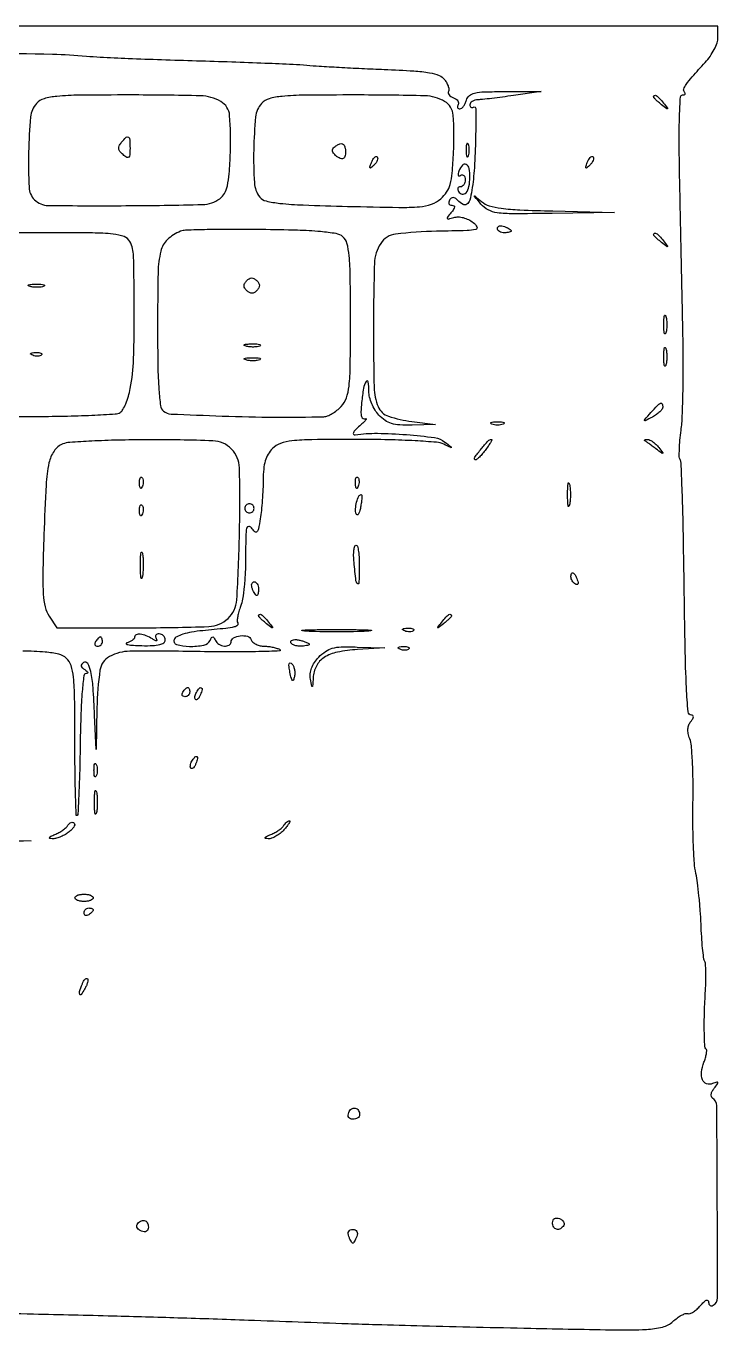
# Model space of a CAD drawing. Extents: x 7 to 700, y 0 to 284.
# Drawn here: x 549.4 to 700, y 0.1 to 284 of the extents above; entities that cross this region are included whole.
import ezdxf

# ---------------------------------------------------------------- set-up
doc = ezdxf.new("R2010")
doc.units = 0
doc.header["$MEASUREMENT"] = 0

msp = doc.modelspace()

# ---------------------------------------------------------------- linework, layer by layer
for points in [[(384.181771, 283.882304, 0.000007), (330.149611, 283.764399, 0.674481)], [(539.957875, 3.88863, 0.0004), (551, 3.624992, -0.000689), (568.317073, 3.201509, -0.001259), (582.442279, 2.800998, -0.001099), (597.780486, 2.293671, -0.000401), (619.5, 1.510036, 0.002323), (625.536855, 1.315459, 0.000536), (635.709685, 1.045786, 0.000554), (647.427129, 0.760723, 0.000541), (659.235098, 0.499326, 0.001114), (677.817657, 0.149492, 0.015957), (684.433738, 0.250821, 0.048214), (687.965177, 0.76137, 0.128219), (690.189849, 1.962245, -0.029034), (691.114857, 2.72876, -0.036276), (692.058661, 3.32232, -0.039351), (692.894339, 3.685749, -0.164795), (693.434802, 3.688399, 0.172548), (693.94802, 3.698656, 0.049827), (694.669069, 4.057053, 0.043725), (695.456623, 4.653582, 0.034684), (696.196781, 5.423316, -0.023882), (696.923566, 6.212551, -0.092658), (697.472125, 6.583047, -0.286439), (697.803523, 6.5334, -0.212814), (697.966731, 6.190983, 0.082487), (698.054056, 5.736947, 0.156116), (698.281498, 5.446505, 0.17802), (698.611406, 5.364241, 0.111862), (698.99156, 5.494784, 0.259731), (699.89694, 7.117234, 0.001104), (699.866541, 28.049696, 0.001109), (699.743497, 48.977936, 0.257773), (698.826408, 50.607286, -0.188152), (698.566905, 50.95202, -0.111592), (698.540298, 51.472779, -0.079847), (698.758855, 52.10967, -0.048136), (699.201442, 52.776258, 0.008325), (699.922992, 53.695153, 0.258232), (699.96304, 53.972114, 0.397919), (699.760615, 54.070286, 0.013078), (698.832759, 53.750373, -0.179705), (697.528317, 53.747029, -0.212114), (696.650125, 54.60043, -0.127214), (696.433696, 56.273935, -0.059787), (696.964208, 58.405861, 0.018419), (697.283646, 59.349253, 0.026387), (697.490837, 60.207454, 0.024801), (697.584921, 60.902524, 0.221087), (697.481778, 61.184888, -0.187493), (697.133896, 61.975081, -0.00717), (697.036877, 65.241222, -0.01167), (697.068941, 69.257703, -0.007101), (697.284976, 74, 0.009518), (697.373654, 76.178185, 0.012407), (697.367352, 78.173291, 0.010069), (697.28774, 79.826842, 0.102947), (697.103573, 80.483543, -0.089541), (696.890257, 81.173173, -0.005972), (696.663247, 83.239255, -0.008459), (696.462584, 85.724292, -0.006223), (696.321158, 88.483543, 0.008505), (696.154671, 91.465378, 0.007115), (695.879197, 94.623149, 0.007192), (695.544641, 97.503549, 0.019465), (695.198754, 99.531433, -0.034405), (694.882479, 101.790797, -0.007423), (694.663553, 105.734894, -0.007714), (694.548127, 110.318527, -0.007301), (694.570787, 114.988439, 0.007755), (694.588745, 119.54022, 0.009666), (694.458115, 123.767049, 0.008146), (694.223157, 127.294053, 0.070243), (693.87505, 128.828643, -0.040563), (693.543173, 129.973123, -0.065254), (693.471392, 130.984766, -0.075978), (693.660174, 131.865494, -0.082664), (694.100949, 132.621637, 0.033475), (694.516803, 133.197053, 0.116759), (694.662745, 133.628172, 0.255918), (694.549699, 133.890317, 0.167176), (694.230821, 134, -0.390141), (693.490075, 134.681762, -0.008864), (693.150069, 139.892836, -0.007586), (692.861807, 148.826895, -0.000807), (692.540089, 169.622917, 0.002443), (692.401514, 177.015928, 0.003804), (692.202474, 183.38612, 0.001167), (691.975271, 188.900714, 0.121874), (691.762849, 189.622917, -0.130366), (691.59582, 190.227974, -0.011035), (691.615369, 191.857982, -0.01405), (691.738071, 193.82944, -0.010406), (691.980146, 196, 0.023572), (692.243163, 199.096297, 0.004831), (692.396557, 204.584375, 0.005076), (692.448471, 210.971075, 0.004751), (692.373217, 217.5, -0.00001), (692.217674, 224.902985, -0.000005), (692.026522, 234.014063, -0.000005), (691.832087, 243.291196, -0.000008), (691.665503, 251.25, -0.003842), (691.562893, 259.007104, -0.010513), (691.647765, 264.488514, -0.006006), (691.845425, 268.559144, -0.396594), (692.313808, 269, 0.061545), (692.662088, 269.043033, 0.183822), (692.855672, 269.178176, 0.24766), (692.877913, 269.375559, 0.103379), (692.726778, 269.606556, -0.28291), (692.570467, 270.262349, -0.073074), (693.077955, 271.278176, -0.029749), (694.376758, 272.922, -0.004295), (697.25, 276.089325, 0.036527), (698.302413, 277.411391, 0.032919), (699.192188, 278.917937, 0.034474), (699.807659, 280.37876, 0.082644), (700, 281.534478), (700, 284), (514.833333, 284, 0.000203)], [(524.854432, 278.429319, -0.000587), (555.138784, 277.887486, -0.018944), (562.5, 277.467836, 0.011583), (565.488991, 277.253264, 0.001662), (571.6125, 276.976445, 0.001887), (578.858967, 276.700396, 0.001611), (586.5, 276.462841, -0.001454), (594.141033, 276.227692, -0.001703), (601.3875, 275.958877, -0.0015), (607.511277, 275.692416, -0.010459), (610.5, 275.490662, 0.006625), (613.185773, 275.288657, 0.001717), (617.515445, 275.035569, 0.001746), (622.45333, 274.781238, 0.00178), (627.361091, 274.563156, -0.005038), (633.7736, 274.236337, -0.027326), (637.231874, 273.834647, -0.053362), (639.310007, 273.24405, -0.139878), (640.522415, 272.300232, -0.035422), (640.985127, 271.563109, -0.044085), (641.30126, 270.818769, -0.050176), (641.441431, 270.171453, -0.168198), (641.347942, 269.753966, 0.195103), (641.290287, 269.414446, 0.113795), (641.470237, 269.03592, 0.081807), (641.869526, 268.67341, 0.051922), (642.430874, 268.388152, -0.061252), (642.985664, 268.093118, -0.092131), (643.368432, 267.703042, -0.120855), (643.522492, 267.283155, -0.167719), (643.435239, 266.895215, 0.081958), (643.294612, 266.553126, 0.160481), (643.321316, 266.262969, 0.182763), (643.508849, 266.070172, 0.109865), (643.824352, 266, 0.165965), (644.220962, 266.135376, 0.065152), (644.633844, 266.550398, 0.055008), (644.999613, 267.156754, 0.044305), (645.256719, 267.873694, -0.155963), (645.879931, 268.856317, -0.119743), (647.026759, 269.421371, -0.048432), (649.158597, 269.684179, -0.006709), (653.623351, 269.739779), (661.5, 269.732171), (655.5, 268.877897, -0.002598), (653.074541, 268.545411, -0.002958), (650.748438, 268.25284, -0.002683), (648.770785, 268.02673, -0.01656), (647.75, 267.949662, 0.054698), (647.080587, 267.847446, 0.072203), (646.514063, 267.604598, 0.089697), (646.133106, 267.265016, 0.167501), (646, 266.878834, 0.082755), (646.057549, 266.533506, 0.161378), (646.224743, 266.313695, 0.182184), (646.473691, 266.252741, 0.108746), (646.765082, 266.354812, -0.588216), (647.298156, 266.056741, -0.004086), (647.229495, 259.604643, -0.010947), (646.96751, 253.172331, -0.023647), (646.424428, 248.25, -0.02691), (645.963877, 246.099556, -0.176441), (645.338665, 245.212731, -0.290409), (644.499176, 245.177312, -0.065668), (643.312868, 246.087132, 0.047458), (642.768438, 246.536977, 0.150038), (642.321227, 246.674265, 0.181024), (641.927179, 246.526767, 0.075363), (641.553851, 246.087132, 0.085402), (641.386462, 245.671888, 0.164232), (641.426387, 245.319345, 0.180205), (641.665584, 245.084653, 0.105213), (642.063428, 245, -0.123275), (642.500101, 244.890676, -0.306899), (642.646128, 244.613321, -0.123702), (642.465242, 244.128463, -0.022377), (641.880287, 243.355754, 0.009429), (641.101833, 242.380941, 0.309876), (641.086391, 242.095392, 0.331932), (641.342854, 241.992107, 0.010175), (642.507842, 242.325174, -0.083822), (643.465751, 242.451931, -0.054994), (644.569478, 242.29012, -0.051035), (645.700832, 241.867596, -0.048744), (646.742033, 241.219419, -0.110704), (647.530589, 240.275684, -0.486993), (647.271242, 239.711426, -0.051803), (645.398451, 239.466433, -0.002233), (638.757643, 239.319652, 0.02501), (629.827327, 238.714651, 0.223574), (626.578084, 236.688536, 0.136504), (625.219433, 232.327075, 0.007664), (625, 218.011661, 0.00577), (625.146529, 205.314554, 0.093284), (626.030587, 201.148623, 0.216179), (628.267921, 199.064951, 0.050694), (633.385655, 197.90577), (638.5, 197.281596), (633.424314, 197.140798, -0.019368), (630.711834, 197.170632, -0.060463), (628.915712, 197.479887, -0.07912), (627.521921, 198.151785, -0.052423), (626.174314, 199.314451, -0.052162), (625.341828, 200.409624, -0.036865), (624.638705, 201.786871, -0.037342), (624.157814, 203.220281, -0.06234), (624, 204.481118, 0.038653), (623.841706, 206.525691, 0.690304), (623.389027, 206.621175, 0.10315), (622.828126, 205.152124, 0.015784), (622.427534, 202.029489, 0.013377), (622.290297, 200.051486, 0.069399), (622.395073, 198.964094, 0.21771), (622.73516, 198.528928, 0.241488), (623.264909, 198.526385, -0.369597), (623.412951, 198.490322, -0.337372), (623.408632, 198.330205, -0.034184), (622.899618, 197.77949, -0.009235), (622.019795, 196.979487, 0.018854), (621.08742, 196.098348, 0.076068), (620.631221, 195.464836, 0.315669), (620.676426, 195.142396, 0.245865), (621.019795, 195.021782, -0.038794), (625.852874, 195.345179, -0.017451), (632.210145, 195.054868, -0.012667), (638.303103, 194.407411, -0.136909), (640.55887, 193.444834, -0.000877), (641.906758, 192.361067, -0.349364), (641.931719, 192.249246, -0.412352), (641.833779, 192.215043, -0.000946), (640.315741, 192.944834, 0.092321), (638.722499, 193.378749, 0.00639), (634.05777, 193.701113, 0.008588), (628.286962, 193.92652, 0.005466), (621.565741, 194, 0.00268), (611.610206, 193.946641, 0.024153), (607.260352, 193.689634, 0.059548), (604.753902, 193.112627, 0.11049), (603, 192, 0.065263), (602.079319, 190.801532, 0.058858), (601.459633, 189.364507, 0.047785), (601.105817, 187.56419, 0.024065), (600.988994, 185.25, -0.010629), (600.939643, 183.157008, -0.007338), (600.798669, 180.790819, -0.007402), (600.595947, 178.518735, -0.015004), (600.356533, 176.740022, -0.007879), (599.953892, 174.521776, -0.142691), (599.625336, 173.888801, -0.416872), (599.194039, 173.880773, -0.041948), (598.447036, 174.740022, 0.230644), (597.835151, 175.062986, 0.365405), (597.396487, 174.716613, 0.046546), (597.202303, 172.93784, 0.004293), (597.170677, 168.5, -0.012382), (597.094453, 165.229398, -0.012977), (596.856292, 162.017537, -0.012719), (596.508779, 159.260902, -0.054781), (596.084026, 157.666084, 0.021393), (595.697422, 156.52612, 0.027195), (595.444382, 155.444489, 0.027125), (595.334595, 154.543071, 0.15639), (595.448857, 154.082751, -0.348819), (595.385743, 153.548865, -0.141029), (594.698832, 153.172113, -0.029333), (592.854325, 152.869124, -0.002226), (587.8231, 152.36579, 0.017702), (585.398919, 152.047233, 0.034615), (583.50525, 151.593319, 0.043151), (582.169849, 151.043284, 0.183889), (581.604485, 150.411688, 0.444871), (582.144662, 149.350259, 0.060621), (584.924929, 148.95339, 0.049816), (588.054198, 149.200663, 0.243594), (589.416667, 150.25, -0.029131), (589.744495, 150.85747, -0.260055), (590, 151, -0.260055), (590.255505, 150.85747, -0.029131), (590.583333, 150.25, 0.152472), (591.334689, 149.425874, 0.105904), (592.539953, 149.029243, 0.140516), (593.578113, 149.209916, 0.287361), (594, 149.883369, -0.270421), (594.5296, 150.790974, -0.100324), (595.989988, 151.265871, -0.095687), (597.569563, 151.145, -0.23869), (598.404032, 150.389492, 0.121951), (598.775849, 149.856495, 0.064098), (599.45076, 149.403665, 0.057885), (600.306489, 149.093916, 0.056296), (601.218615, 148.984687, -0.027843), (602.177088, 148.924817, -0.024152), (603.170295, 148.758058, -0.024881), (604.05584, 148.518313, -0.06279), (604.658983, 148.234687, -0.736234), (604.582055, 147.949465, -0.003446), (600.039993, 147.807735, -0.006675), (594.327494, 147.745169, -0.003626), (587.307251, 147.812921, 0.006058), (571.99279, 147.886223, 0.123123), (567.53452, 146.736705, 0.237837), (565.460054, 143.745991, 0.029408), (564.801303, 135.595012), (564.602606, 126.5), (564.298273, 134, 0.007649), (563.961488, 140.023531, 0.03475), (563.469239, 143.500907, 0.086838), (562.783947, 145.200168, 0.413334), (561.86392, 145.415898, 0.089035), (561.47657, 145.06843, 0.213953), (561.386768, 144.70221, 0.160175), (561.599194, 144.312195, 0.047443), (562.143237, 143.890313, -0.033178), (562.599243, 143.557054, -0.138395), (562.789012, 143.278661, -0.353623), (562.720746, 143.095372, -0.130755), (562.436378, 143.015313, 0.375898), (561.937659, 142.565837, 0.008557), (561.588928, 139.126763, 0.012701), (561.313287, 134.423808, 0.004727), (561.156428, 127.803383, -0.002852), (561.039592, 121.944041, -0.004536), (560.865569, 116.932695, -0.001179), (560.664375, 112.575454, -0.186337), (560.47005, 112.136716, -0.655875), (560.279216, 112.211964, -0.001231), (560.138077, 116.65505, -0.004653), (560.03365, 121.878772, -0.002671), (560, 128.178346, 0.002824), (559.945748, 137.782777, 0.022261), (559.697254, 142.230513, 0.05115), (559.173402, 144.781497, 0.133404), (558.171259, 146.345012, 0.126698), (556.48927, 147.228194, 0.036159), (553.554699, 147.69928, 0.018668), (548.660254, 147.942015, 0.003055)], [(535.823414, 199.276927, 0.009181), (550.773053, 199.015313, 0.004532), (557.664692, 199.083731, 0.006746), (563.6928, 199.279613, 0.003275), (568.788821, 199.547526, 0.127094), (569.862009, 199.893555, 0.123747), (570.442462, 200.504495, 0.028674), (571.071982, 201.787203, 0.027893), (571.6451, 203.391372, 0.024143), (572.068458, 205.128243, 0.03996), (572.776005, 211.480289, 0.008575), (572.93024, 222.571765, 0.004995), (572.779377, 233.970245, 0.117581), (571.964816, 237.065741, 0.183142), (570.709625, 238.160272, 0.063888), (568.334813, 238.709456, 0.022824), (563.82919, 238.953065, 0.002094), (552.619804, 239, 0.002519), (542.067009, 238.94683, 0.019463)], [(538, 106.868773), (550.5, 106.588926), (537, 106.044463, -0.005607)]]:
    msp.add_lwpolyline(points, format="xyb")
for points in [[(551.654988, 267.171259, 0.16264), (550.355436, 264.206477, 0.017241), (549.926077, 256.570689, 0.016292), (550.009535, 248.90614, 0.187639), (551.2, 246.2, 0.196299), (554.193899, 244.942207, 0.003874), (571.110182, 244.903098, 0.004586), (587.814987, 245.147142, 0.153076), (591.55887, 246.419374, 0.10845), (592.567415, 247.561482, 0.070826), (593.198763, 249.209227, 0.037992), (593.590442, 251.826638, 0.007881), (593.85489, 256.474732, 0.030656), (593.69166, 264.545782, 0.247068), (591.766976, 267.575503, 0.124642), (587.337608, 268.812856, 0.006101), (572, 269, 0.002363), (561.006363, 268.948049, 0.020051), (556.072844, 268.703401, 0.047022), (553.286354, 268.185914, 0.140319)], [(600.654988, 267.171259, 0.160899), (599.354836, 264.232283, 0.019396), (598.934074, 257.066533, 0.019763), (599.07514, 249.890829, 0.152436), (600.25, 246.785745, 0.171423), (601.612572, 245.918156, 0.030423), (604.641836, 245.408711, 0.017378), (609.724036, 245.047088, 0.002993), (619.380053, 244.754448, 0.002209), (630.563185, 244.531941, 0.02424), (635.049973, 244.680037, 0.064721), (637.644009, 245.234911, 0.094682), (639.654852, 246.409832, 0.066609), (640.93765, 247.871886, 0.079617), (641.697912, 249.537217, 0.046133), (642.139137, 252.001565, 0.009035), (642.440511, 256.5, 0.029406), (642.359885, 264.587335, 0.247769), (640.502693, 267.585997, 0.127167), (636.188816, 268.815017, 0.006143), (621.131935, 269, 0.002339), (610.05408, 268.94817, 0.019931), (605.091176, 268.703728, 0.046781), (602.290301, 268.186627, 0.140711)], [(688.127555, 267.25, -0.001576), (689.00764, 266.120493, -0.377591), (689, 266, -0.377591), (688.879507, 265.99236, -0.001576), (687.75, 266.872445, -0.012436), (687.079598, 267.425681, -0.017649), (686.514063, 267.952641, -0.013803), (686.08115, 268.410139, -0.184603), (686, 268.622445, -0.307699), (686.193395, 268.90695, -0.241985), (686.573889, 268.869516, -0.065617), (687.23668, 268.306759, -0.017685)], [(572, 257.377555, -0.015399), (571.955626, 255.937054, -0.195984), (571.72548, 255.458971, -0.332293), (571.313191, 255.420327, -0.036154), (570.487669, 256.010234, -0.046911), (569.809137, 256.690231, -0.137756), (569.543854, 257.289454, -0.150414), (569.640504, 257.905569, -0.059704), (570.110114, 258.632679, -0.021987), (571.165579, 259.796313, -0.358351), (571.654008, 259.846281, -0.237665), (571.950082, 259.326628, -0.012803)], [(618.571731, 255.238397, -0.192999), (618.247991, 255.099959, -0.08757), (617.784568, 255.170907, -0.067411), (617.255086, 255.434048, -0.047424), (616.741693, 255.858307, -0.046427), (616.193856, 256.518563, -0.1827), (616.071141, 257.023495, -0.17962), (616.312493, 257.488844, -0.044633), (617.008359, 258.015309, -0.051825), (617.718321, 258.362579, -0.171135), (618.231461, 258.36893, -0.192281), (618.597412, 258.056582, -0.067514), (618.838397, 257.395399, -0.041408), (618.923123, 256.756875, -0.043065), (618.899653, 256.121605, -0.046995), (618.780287, 255.58, -0.119198)], [(645.157895, 257, 0.017491), (645.189089, 256.10856, 0.078554), (645.306058, 255.601562, 0.447206), (645.474999, 255.540618, 0.174857), (645.662281, 255.75, 0.057986), (645.818615, 256.320008, 0.037979), (645.87034, 257, 0.037979), (645.818615, 257.679992, 0.057986), (645.662281, 258.25, 0.174857), (645.474999, 258.459382, 0.447206), (645.306058, 258.398438, 0.078554), (645.189089, 257.89144, 0.017491)], [(625.124088, 253.733333, -0.011214), (624.463552, 253.106486, -0.400052), (624.270328, 253.111181, -0.286372), (624.21821, 253.336218, -0.008399), (624.564293, 254.293128, -0.036269), (624.866277, 254.940734, -0.070189), (625.210949, 255.395085, -0.120343), (625.538684, 255.59249, -0.278911), (625.806872, 255.526461, -0.20742), (625.927901, 255.220211, -0.082976), (625.837219, 254.768815, -0.063152), (625.558688, 254.246577, -0.043285)], [(672.124088, 253.733333, -0.011214), (671.463552, 253.106486, -0.400052), (671.270328, 253.111181, -0.286372), (671.21821, 253.336218, -0.008399), (671.564293, 254.293128, -0.036269), (671.866277, 254.940734, -0.070189), (672.210949, 255.395085, -0.120343), (672.538684, 255.59249, -0.278911), (672.806872, 255.526461, -0.20742), (672.927901, 255.220211, -0.082976), (672.837219, 254.768815, -0.063152), (672.558688, 254.246577, -0.043285)], [(643.618443, 252.448062, 0.036408), (643.443138, 251.868281, 0.155351), (643.474315, 251.512472, 0.32948), (643.674071, 251.393111, 0.1144), (644.011454, 251.507079, -0.1414), (644.386678, 251.611992, -0.191334), (644.709615, 251.480605, -0.137318), (644.927672, 251.111299, -0.065202), (645, 250.559017, -0.06614), (644.920819, 249.963045, -0.083321), (644.688914, 249.457961, -0.099271), (644.344835, 249.120145, -0.145596), (643.940983, 249, 0.111402), (643.587109, 248.920165, 0.183522), (643.377561, 248.701458, 0.159256), (643.349448, 248.372105, 0.080893), (643.510081, 247.983688, 0.207698), (644.328727, 247.414382, 0.278987), (645.159294, 247.713863, 0.119903), (645.796121, 249.059833, 0.050859), (646, 251.059017, 0.047484), (645.815837, 252.993844, 0.21654), (645.178508, 253.893618, 0.367592), (644.378466, 253.750919, 0.081017)], [(664.045091, 243.748823), (677.5, 243.436742), (663.904988, 243.218371, -0.00304), (655.370781, 243.133193, -0.03357), (651.962504, 243.348935, -0.08932), (649.984664, 243.979215, -0.095685), (648.404988, 245.25, -0.000405), (647.025637, 246.881843, -0.244493), (646.999486, 246.998053, -0.549399), (647.067855, 247.019788, -0.000546), (648.545091, 245.780452, 0.103506), (650.211789, 244.88532, 0.039083), (652.812953, 244.335096, 0.022085), (656.904287, 243.98168, 0.004704)], [(583, 239.324262, 0.096679), (580.157947, 237.523569, 0.145513), (578.699491, 235.001464, 0.054228), (578.110808, 230.388884, 0.004647), (578, 218.467457, 0.003622), (578.061255, 210.011658, 0.014088), (578.284492, 204.782148, 0.016634), (578.643693, 201.344149, 0.187322), (579.29849, 200.167238, 0.163838), (580.930424, 199.538146, 0.002107), (592.083273, 199.10374, 0.006671), (603.620564, 198.857102, 0.008624), (614.211045, 198.954708, 0.091634), (615.010648, 199.124486, 0.036333), (616.018413, 199.629585, 0.034428), (617.054542, 200.34772, 0.036483), (617.961045, 201.188561, 0.101438), (619.097826, 203.051716, 0.059586), (619.686672, 205.605416, 0.024237), (619.94628, 209.990903, 0.002666), (620, 220.066117, 0.002993), (619.944297, 229.37106, 0.01979), (619.704719, 234.014688, 0.039753), (619.238547, 236.720891, 0.158054), (618.349637, 238.127555, 0.132958), (616.85529, 238.81172, 0.019093), (613.490517, 239.240689, 0.014774), (608.447701, 239.538948, 0.004203), (600.599637, 239.704749, 0.003493), (594.322057, 239.740723, 0.00509), (588.788643, 239.67744, 0.002629), (584.110099, 239.551676, 0.08517)], [(655, 239.393011, -0.289661), (654.903916, 239.241071, -0.046727), (654.559375, 239.115447, -0.039339), (654.074824, 239.028469, -0.024748), (653.5, 239, -0.062722), (652.926468, 239.07223, -0.08088), (652.440625, 239.284531, -0.098158), (652.115494, 239.599211, -0.152681), (652, 239.968615, -0.184534), (652.122486, 240.289193, -0.147206), (652.440625, 240.483616, -0.100118), (652.925634, 240.511135, -0.055937), (653.5, 240.361626, -0.02136), (654.074558, 240.112506, -0.030395), (654.559375, 239.839659, -0.030693), (654.912889, 239.579329, -0.222225)], [(688.127555, 237.25, -0.001576), (689.00764, 236.120493, -0.377591), (689, 236, -0.377591), (688.879507, 235.99236, -0.001576), (687.75, 236.872445, -0.012436), (687.079598, 237.425681, -0.017649), (686.514063, 237.952641, -0.013803), (686.08115, 238.410139, -0.184603), (686, 238.622445, -0.307699), (686.193395, 238.90695, -0.241985), (686.573889, 238.869516, -0.065617), (687.23668, 238.306759, -0.017685)], [(553.269032, 227.344063, -0.06278), (552.671085, 227.185595, -0.030339), (551.880008, 227.127736, -0.029507), (551.036634, 227.167106, -0.037336), (550.269032, 227.307009, -0.087174), (549.883358, 227.48334, -0.597527), (549.900903, 227.643467, -0.080377), (550.431793, 227.764444, -0.012823), (551.5, 227.805051, -0.014395), (552.580113, 227.787295, -0.052471), (553.257153, 227.684921, -0.333666), (553.386009, 227.52287, -0.31318)], [(599.627717, 226.446554, -0.064717), (599.082633, 225.996509, -0.13249), (598.556687, 225.835264, -0.13249), (598.02099, 225.960359, -0.064717), (597.446554, 226.372283, -0.064717), (596.996509, 226.917367, -0.13249), (596.835264, 227.443313, -0.13249), (596.960359, 227.97901, -0.064717), (597.372283, 228.553446, -0.064717), (597.917367, 229.003491, -0.13249), (598.443313, 229.164736, -0.13249), (598.97901, 229.039641, -0.064717), (599.553446, 228.627717, -0.064717), (600.003491, 228.082633, -0.13249), (600.164736, 227.556687, -0.13249), (600.039641, 227.02099, -0.064717)], [(688.689326, 217.25, -0.161593), (688.521012, 216.99086, -0.542911), (688.366341, 217.042187, -0.052887), (688.259713, 217.748017, -0.011065), (688.232003, 219, -0.011065), (688.259713, 220.251983, -0.052887), (688.366341, 220.957813, -0.542911), (688.521012, 221.00914, -0.161593), (688.689326, 220.75, -0.039571), (688.831531, 219.952734, -0.024357), (688.877971, 219, -0.024357), (688.831531, 218.047266, -0.039571)], [(552.729167, 212.395833, -0.126455), (552.402231, 212.202593, -0.060344), (551.916927, 212.123424, -0.05415), (551.359369, 212.160852, -0.051402), (550.8125, 212.316886, -0.054073), (550.395823, 212.538436, -0.470617), (550.37858, 212.720685, -0.168741), (550.670344, 212.862007, -0.018894), (551.416667, 212.921053, -0.028489), (552.112848, 212.910055, -0.077125), (552.592839, 212.799335, -0.208169), (552.77538, 212.614691, -0.296942)], [(600.269032, 214.344063, -0.06278), (599.671085, 214.185595, -0.030339), (598.880008, 214.127736, -0.029507), (598.036634, 214.167106, -0.037336), (597.269032, 214.307009, -0.087174), (596.883358, 214.48334, -0.597527), (596.900903, 214.643467, -0.080377), (597.431793, 214.764444, -0.012823), (598.5, 214.805051, -0.014395), (599.580113, 214.787295, -0.052471), (600.257153, 214.684921, -0.333666), (600.386009, 214.52287, -0.31318)], [(688.689326, 210.25, -0.161593), (688.521012, 209.99086, -0.542911), (688.366341, 210.042187, -0.052887), (688.259713, 210.748017, -0.011065), (688.232003, 212, -0.011065), (688.259713, 213.251983, -0.052887), (688.366341, 213.957813, -0.542911), (688.521012, 214.00914, -0.161593), (688.689326, 213.75, -0.039571), (688.831531, 212.952734, -0.024357), (688.877971, 212, -0.024357), (688.831531, 211.047266, -0.039571)], [(600.269032, 211.344063, -0.06278), (599.671085, 211.185595, -0.030339), (598.880008, 211.127736, -0.029507), (598.036634, 211.167106, -0.037336), (597.269032, 211.307009, -0.087174), (596.883358, 211.48334, -0.597527), (596.900903, 211.643467, -0.080377), (597.431793, 211.764444, -0.012823), (598.5, 211.805051, -0.014395), (599.580113, 211.787295, -0.052471), (600.257153, 211.684921, -0.333666), (600.386009, 211.52287, -0.31318)], [(688, 201.035184, -0.161453), (687.850648, 200.584714, -0.042245), (687.339062, 200.006954, -0.038419), (686.611244, 199.412557, -0.031205), (685.75, 198.889675, -0.002317), (684.175778, 198.072878, -0.452992), (684.027727, 198.131444, -0.272217), (684.067021, 198.337841, -0.001601), (685.404988, 199.854491, -0.008835), (686.814755, 201.386842, -0.095886), (687.496119, 201.871404, -0.42037), (687.856551, 201.732065, -0.101855)], [(653.25, 197.337719, -0.057986), (652.679992, 197.181385, -0.037979), (652, 197.12966, -0.037979), (651.320008, 197.181385, -0.057986), (650.75, 197.337719, -0.174857), (650.540618, 197.525001, -0.447206), (650.601562, 197.693942, -0.078554), (651.10856, 197.810911, -0.017491), (652, 197.842105, -0.017491), (652.89144, 197.810911, -0.078554), (653.398438, 197.693942, -0.447206), (653.459382, 197.525001, -0.174857)], [(557.3891, 193.020294, 0.146717), (555.470482, 191.48346, 0.099804), (554.360642, 188.895577, 0.038355), (553.737237, 184.109134, 0.004436), (553.260892, 173.28314, 0.003524), (553.021652, 164.757282, 0.021085), (553.115641, 160.315523, 0.041839), (553.527104, 157.535685, 0.087588), (554.386329, 155.53314), (556.046106, 153), (573.868065, 153, 0.008923), (589.130774, 153.272412, 0.180841), (593.33587, 155.018199, 0.191795), (595.241437, 159.060747, 0.010249), (595.834604, 173.518201, 0.010263), (595.834377, 187.831523, 0.191443), (594.114787, 191.911825, 0.191414), (590.063282, 193.698746, 0.010259), (575.75, 193.936614, 0.00482), (569.371458, 193.850235, 0.006671), (563.653361, 193.641298, 0.004359), (558.872923, 193.360924, 0.079341)], [(649.296685, 191.597941, -0.017778), (648.578277, 190.705463, -0.029954), (647.907181, 190.01779, -0.0313), (647.349909, 189.571619, -0.359326), (647.089464, 189.59181, -0.376659), (647.045276, 190.122597, -0.012272), (648.465073, 191.9447, -0.01444), (649.973381, 193.680616, -0.209633), (650.701673, 194, -0.557351), (650.771435, 193.887194, -0.016543), (650.450533, 193.294395, -0.018407), (649.958279, 192.519707, -0.009835)], [(687.127555, 192.25, -0.002253), (688.013098, 191.11031, -0.484056), (687.983598, 190.992604, -0.268706), (687.813734, 191.009889, -0.001613), (686.5, 191.967032, 0.000677), (685.703647, 192.549513, 0.000854), (684.965104, 193.086246, 0.000676), (684.344143, 193.534628, 0.006866), (684.083333, 193.717032, -0.262974), (684.031105, 193.82247, -0.280207), (684.095803, 193.916878, -0.081051), (684.335842, 193.981211, -0.025033), (684.710889, 194, -0.118513), (685.206305, 193.880901, -0.038743), (685.851526, 193.485938, -0.036088), (686.52532, 192.919689, -0.033687)], [(574.683114, 183.8125, -0.054073), (574.461564, 183.395823, -0.470617), (574.279315, 183.37858, -0.168741), (574.137993, 183.670344, -0.018894), (574.078947, 184.416667, -0.028489), (574.089945, 185.112848, -0.077125), (574.200665, 185.592839, -0.208169), (574.385309, 185.77538, -0.296942), (574.604167, 185.729167, -0.126455), (574.797407, 185.402231, -0.060344), (574.876576, 184.916927, -0.05415), (574.839148, 184.359369, -0.051402)], [(621.683114, 183.8125, -0.054073), (621.461564, 183.395823, -0.470617), (621.279315, 183.37858, -0.168741), (621.137993, 183.670344, -0.018894), (621.078947, 184.416667, -0.028489), (621.089945, 185.112848, -0.077125), (621.200665, 185.592839, -0.208169), (621.385309, 185.77538, -0.296942), (621.604167, 185.729167, -0.126455), (621.797407, 185.402231, -0.060344), (621.876576, 184.916927, -0.05415), (621.839148, 184.359369, -0.051402)], [(667.705733, 179.75, -0.142433), (667.546986, 179.439977, -0.611425), (667.399666, 179.482812, -0.039503), (667.298431, 180.38851, -0.008087), (667.272364, 182, -0.008087), (667.298431, 183.61149, -0.039503), (667.399666, 184.517188, -0.611425), (667.546986, 184.560023, -0.142433), (667.705733, 184.25, -0.029693), (667.840649, 183.225293, -0.017887), (667.884498, 182, -0.017887), (667.840649, 180.774707, -0.029693)], [(622.195851, 179.25, -0.021502), (621.964465, 178.271785, -0.075673), (621.697819, 177.684691, -0.317691), (621.453181, 177.587489, -0.258326), (621.240193, 177.782989, -0.099529), (621.100594, 178.901362, -0.044695), (621.342744, 180.368683, -0.042667), (621.794843, 181.654237, -0.294971), (622.329943, 182, -0.406616), (622.46028, 181.873011, -0.018685), (622.452548, 181.192187, -0.022187), (622.36968, 180.304573, -0.012955)], [(574.683114, 177.8125, -0.054073), (574.461564, 177.395823, -0.470617), (574.279315, 177.37858, -0.168741), (574.137993, 177.670344, -0.018894), (574.078947, 178.416667, -0.028489), (574.089945, 179.112848, -0.077125), (574.200665, 179.592839, -0.208169), (574.385309, 179.77538, -0.296942), (574.604167, 179.729167, -0.126455), (574.797407, 179.402231, -0.060344), (574.876576, 178.916927, -0.05415), (574.839148, 178.359369, -0.051402)], [(597, 179, 0.099038), (597.076342, 178.618362, 0.097945), (597.29375, 178.29375, 0.097945), (597.618362, 178.076342, 0.099038), (598, 178, 0.099038), (598.381638, 178.076342, 0.097945), (598.70625, 178.29375, 0.097945), (598.923658, 178.618362, 0.099038), (599, 179, 0.099038), (598.923658, 179.381638, 0.097945), (598.70625, 179.70625, 0.097945), (598.381638, 179.923658, 0.099038), (598, 180, 0.099038), (597.618362, 179.923658, 0.097945), (597.29375, 179.70625, 0.097945), (597.076342, 179.381638, 0.099038)], [(621.921053, 166.25, -0.00463), (621.830259, 162.742457, -0.631262), (621.530351, 162.612294, -0.187778), (621.195579, 163.250865, -0.003209), (620.773276, 167.25, -0.019908), (620.688386, 168.687622, -0.033184), (620.745546, 169.898438, -0.036851), (620.912199, 170.778331, -0.339718), (621.200801, 171, -0.343802), (621.51006, 170.758848, -0.023939), (621.742044, 169.604688, -0.025965), (621.89371, 168.070962, -0.015818)], [(574.717581, 164.26375, -0.075924), (574.561388, 163.761725, -0.720633), (574.418418, 163.780601, -0.040183), (574.315278, 164.711719, -0.006817), (574.286014, 166.5, -0.00738), (574.307632, 168.29708, -0.030832), (574.403147, 169.374351, -0.49082), (574.549185, 169.455688, -0.248898), (574.703931, 169.26375, -0.031163), (574.839977, 168.209518, -0.015827), (574.885962, 166.872547, -0.015659), (574.846293, 165.485188, -0.022548)], [(669.381557, 163.448062, -0.036408), (669.556862, 162.868281, -0.155351), (669.525685, 162.512472, -0.32948), (669.325929, 162.393111, -0.1144), (668.988546, 162.507079, -0.061454), (668.610411, 162.810572, -0.051183), (668.290385, 163.21498, -0.053277), (668.072509, 163.65395, -0.088797), (668, 164.059017, -0.079093), (668.117673, 164.798253, -0.444011), (668.441482, 164.942608, -0.168622), (668.894727, 164.51997, -0.029964)], [(600, 161.5, -0.024748), (599.971531, 160.925176, -0.039339), (599.884553, 160.440625, -0.046727), (599.758929, 160.096084, -0.289661), (599.606989, 160, -0.222225), (599.420671, 160.087111, -0.030693), (599.160341, 160.440625, -0.030395), (598.887494, 160.925442, -0.02136), (598.638374, 161.5, -0.055937), (598.488865, 162.074366, -0.100118), (598.516384, 162.559375, -0.147206), (598.710807, 162.877514, -0.184534), (599.031385, 163, -0.152681), (599.400789, 162.884506, -0.098158), (599.715469, 162.559375, -0.08088), (599.92777, 162.073532, -0.062722)], [(602.127555, 154.25, -0.001576), (603.00764, 153.120493, -0.377591), (603, 153, -0.377591), (602.879507, 152.99236, -0.001576), (601.75, 153.872445, -0.012436), (601.079598, 154.425681, -0.017649), (600.514063, 154.952641, -0.013803), (600.08115, 155.410139, -0.184603), (600, 155.622445, -0.307699), (600.193395, 155.90695, -0.241985), (600.573889, 155.869516, -0.065617), (601.23668, 155.306759, -0.017685)], [(642, 155.622445, -0.184603), (641.91885, 155.410139, -0.013803), (641.485937, 154.952641, -0.017649), (640.920402, 154.425681, -0.012436), (640.25, 153.872445, -0.001576), (639.120493, 152.99236, -0.377591), (639, 153, -0.377591), (638.99236, 153.120493, -0.001576), (639.872445, 154.25, -0.017685), (640.76332, 155.306759, -0.065617), (641.426111, 155.869516, -0.241985), (641.806605, 155.90695, -0.307699)], [(564.5, 150, 0.082592), (564.343488, 149.6179, 0.161196), (564.3746, 149.29375, 0.182303), (564.586039, 149.078288, 0.108972), (564.940983, 149, 0.093332), (565.345238, 149.076123, 0.09642), (565.688914, 149.29375, 0.099167), (565.918938, 149.618444, 0.105053), (566, 150, 0.042167), (565.967655, 150.382849, 0.061769), (565.870461, 150.70625, 0.081139), (565.727648, 150.92554, 0.210953), (565.559017, 151, 0.151918), (565.34829, 150.934461, 0.038439), (565.066025, 150.70625, 0.035638), (564.768994, 150.382774, 0.029505)], [(573, 150.98484, -0.171848), (572.874541, 150.630592, -0.063283), (572.485937, 150.258529, -0.053299), (571.919683, 149.92617, -0.042188), (571.25, 149.689326, 0.556299), (571.194125, 149.508601, 0.17294), (571.507292, 149.332266, 0.027999), (572.737718, 149.190954, 0.008887), (574.583333, 149.116001, 0.014401), (576.963387, 149.130243, 0.050108), (578.485292, 149.336828, 0.096), (579.35669, 149.732744, 0.242842), (579.666667, 150.333333, 0.095663), (579.568398, 150.842252, 0.097088), (579.287922, 151.275, 0.098698), (578.869322, 151.564716, 0.102519), (578.377322, 151.666667, 0.082571), (577.930572, 151.592383, 0.161172), (577.646063, 151.376488, 0.182318), (577.566925, 151.055045, 0.109002), (577.698497, 150.678825, -0.062435), (577.860882, 150.323692, -0.463318), (577.7739, 150.186054, -0.156849), (577.481422, 150.236772, -0.018753), (576.904508, 150.567371, 0.042371), (575.504912, 151.283918, 0.070609), (574.223435, 151.607721, 0.120609), (573.344297, 151.489616, 0.308568)], [(623.75, 152.25845, -0.008153), (620.677101, 152.149392, -0.004793), (617, 152.114145, -0.004793), (613.322899, 152.149392, -0.008153), (610.25, 152.25845, -0.051624), (609.436022, 152.385584, -0.855935), (609.448438, 152.505517, -0.01079), (612.159367, 152.587414, -0.002155), (617, 152.608279, -0.002155), (621.840633, 152.587414, -0.01079), (624.551562, 152.505517, -0.855935), (624.563978, 152.385584, -0.051624)], [(633.729167, 152.395833, -0.126455), (633.402231, 152.202593, -0.060344), (632.916927, 152.123424, -0.05415), (632.359369, 152.160852, -0.051402), (631.8125, 152.316886, -0.054073), (631.395823, 152.538436, -0.470617), (631.37858, 152.720685, -0.168741), (631.670344, 152.862007, -0.018894), (632.416667, 152.921053, -0.028489), (633.112848, 152.910055, -0.077125), (633.592839, 152.799335, -0.208169), (633.77538, 152.614691, -0.296942)], [(611, 149.383369, -0.326917), (610.890445, 149.233718, -0.029396), (610.4125, 149.112615, -0.029316), (609.766644, 149.027671, -0.018041), (609, 149, -0.043375), (608.234359, 149.066544, -0.063112), (607.5875, 149.266249, -0.082769), (607.149557, 149.559898, -0.206609), (607, 149.90638, -0.24384), (607.157535, 150.210205, -0.106581), (607.5875, 150.392877, -0.070464), (608.233678, 150.424365, -0.040966), (609, 150.289749, -0.016817), (609.766387, 150.061542, -0.025621), (610.4125, 149.807757, -0.023188), (610.897136, 149.560437, -0.269386)], [(621.515878, 148.254026, 0.034211), (617.143882, 147.683416, 0.092712), (614.255416, 146.519427, 0.131327), (612.569083, 144.678765, 0.10743), (611.863818, 142.095012, -0.001007), (611.766593, 140.310978, -0.285659), (611.684126, 140.193725, -0.47664), (611.590689, 140.243351, -0.001299), (611.281443, 141.847864, -0.075525), (611.238449, 143.008101, -0.06269), (611.531154, 144.209702, -0.056156), (612.154717, 145.4182, -0.041435), (613.091939, 146.597864, -0.05157), (614.555957, 147.865316, -0.087952), (616.018891, 148.545221, -0.05945), (618.001856, 148.826368, -0.013299), (621.424314, 148.810916), (627.5, 148.621831)], [(632.729167, 148.395833, -0.126455), (632.402231, 148.202593, -0.060344), (631.916927, 148.123424, -0.05415), (631.359369, 148.160852, -0.051402), (630.8125, 148.316886, -0.054073), (630.395823, 148.538436, -0.470617), (630.37858, 148.720685, -0.168741), (630.670344, 148.862007, -0.018894), (631.416667, 148.921053, -0.028489), (632.112848, 148.910055, -0.077125), (632.592839, 148.799335, -0.208169), (632.77538, 148.614691, -0.296942)], [(607.794107, 142.35622, -0.033951), (607.576195, 141.589027, -0.550064), (607.360049, 141.540605, -0.138278), (607.129397, 141.952391, -0.00866), (606.824504, 143.325823, -0.016428), (606.622686, 144.513799, -0.086287), (606.646908, 145.173042, -0.373673), (606.869057, 145.34077, -0.181167), (607.217958, 145.182042, -0.095372), (607.560845, 144.675678, -0.051027), (607.787163, 143.951996, -0.048216), (607.872744, 143.13816, -0.054376)], [(585, 139, -0.105053), (584.918938, 138.618444, -0.099167), (584.688914, 138.29375, -0.09642), (584.345238, 138.076123, -0.093332), (583.940983, 138, -0.108972), (583.586039, 138.078288, -0.182303), (583.3746, 138.29375, -0.161196), (583.343488, 138.6179, -0.082592), (583.5, 139, -0.029505), (583.768994, 139.382774, -0.035638), (584.066025, 139.70625, -0.038439), (584.34829, 139.934461, -0.151918), (584.559017, 140, -0.210953), (584.727648, 139.92554, -0.081139), (584.870461, 139.70625, -0.061769), (584.967655, 139.382849, -0.042167)], [(587.345077, 138.456872, -0.035865), (587.083816, 137.899181, -0.069269), (586.786868, 137.507038, -0.118528), (586.50546, 137.335123, -0.281567), (586.276326, 137.390341, -0.156651), (586.142323, 137.651151, -0.070517), (586.133355, 138.040231, -0.059701), (586.242038, 138.490157, -0.049364), (586.458881, 138.933469, -0.030391), (587.120758, 139.871774, -0.36195), (587.525317, 139.954259, -0.344086), (587.696703, 139.564815, -0.029555)], [(586.345077, 123.456872, -0.035865), (586.083816, 122.899181, -0.069269), (585.786868, 122.507038, -0.118528), (585.50546, 122.335123, -0.281567), (585.276326, 122.390341, -0.156651), (585.142323, 122.651151, -0.070517), (585.133355, 123.040231, -0.059701), (585.242038, 123.490157, -0.049364), (585.458881, 123.933469, -0.030391), (586.120758, 124.871774, -0.36195), (586.525317, 124.954259, -0.344086), (586.696703, 124.564815, -0.029555)], [(564.662281, 120.75, -0.174857), (564.474999, 120.540618, -0.447206), (564.306058, 120.601562, -0.078554), (564.189089, 121.10856, -0.017491), (564.157895, 122, -0.017491), (564.189089, 122.89144, -0.078554), (564.306058, 123.398438, -0.447206), (564.474999, 123.459382, -0.174857), (564.662281, 123.25, -0.057986), (564.818615, 122.679992, -0.037979), (564.87034, 122, -0.037979), (564.818615, 121.320008, -0.057986)], [(564.705733, 112.75, -0.142433), (564.546986, 112.439977, -0.611425), (564.399666, 112.482813, -0.039503), (564.298431, 113.38851, -0.008087), (564.272364, 115, -0.008087), (564.298431, 116.61149, -0.039503), (564.399666, 117.517187, -0.611425), (564.546986, 117.560023, -0.142433), (564.705733, 117.25, -0.029693), (564.840649, 116.225293, -0.017887), (564.884498, 115, -0.017887), (564.840649, 113.774707, -0.029693)], [(605.5, 109, -0.040793), (604.689596, 108.239423, -0.038775), (603.75317, 107.60612, -0.041286), (602.835022, 107.17991, -0.098264), (602.095012, 107.063386, -0.043295), (601.493452, 107.139743, -0.512448), (601.413679, 107.322841, -0.151374), (601.703901, 107.58472, -0.012536), (602.647673, 107.993309, 0.028512), (603.518357, 108.403751, 0.026526), (604.358736, 108.919635, 0.027507), (605.055603, 109.45891, 0.076053), (605.45669, 109.929922, -0.037041), (605.753754, 110.339395, -0.041024), (606.09883, 110.685665, -0.045025), (606.439141, 110.926123, -0.132045), (606.714005, 111, -0.517491), (606.814367, 110.858135, -0.05159), (606.603229, 110.4125, -0.032079), (606.153119, 109.768063, -0.015436)], [(558.557298, 108.418239, -0.035361), (557.700208, 107.880076, -0.030134), (556.729568, 107.435227, -0.031254), (555.79379, 107.138563, -0.07141), (555.05887, 107.063386, -0.054793), (554.519657, 107.144944, -0.506601), (554.446437, 107.331851, -0.142269), (554.751405, 107.601331, -0.014391), (555.647673, 107.993309, 0.03013), (556.521387, 108.408638, 0.027165), (557.370815, 108.939179, 0.028174), (558.079672, 109.499565, 0.073114), (558.497808, 109.996454, -0.066799), (558.814709, 110.382795, -0.101226), (559.184358, 110.608748, -0.129614), (559.546156, 110.641071, -0.155412), (559.848563, 110.48477, -0.257485), (559.950916, 110.130666, -0.084159), (559.736675, 109.610306, -0.059232), (559.253346, 109.008706, -0.036087)], [(564, 94.214286, -0.229337), (563.854291, 93.913319, -0.073811), (563.4125, 93.659375, -0.056229), (562.765916, 93.485989, -0.037431), (562, 93.428571, -0.037431), (561.234084, 93.485989, -0.056229), (560.5875, 93.659375, -0.073811), (560.145709, 93.913319, -0.229337), (560, 94.214286, -0.229337), (560.145709, 94.515252, -0.073811), (560.5875, 94.769196, -0.056229), (561.234084, 94.942582, -0.037431), (562, 95, -0.037431), (562.765916, 94.942582, -0.056229), (563.4125, 94.769196, -0.073811), (563.854291, 94.515252, -0.229337)], [(564, 91.559017, -0.151918), (563.934461, 91.34829, -0.038439), (563.70625, 91.066025, -0.035638), (563.382774, 90.768994, -0.029505), (563, 90.5, -0.082592), (562.6179, 90.343488, -0.161196), (562.29375, 90.3746, -0.182303), (562.078288, 90.586039, -0.108972), (562, 90.940983, -0.093332), (562.076123, 91.345238, -0.09642), (562.29375, 91.688914, -0.099167), (562.618444, 91.918938, -0.105053), (563, 92, -0.042167), (563.382849, 91.967655, -0.061769), (563.70625, 91.870461, -0.081139), (563.92554, 91.727648, -0.210953)], [(562.122073, 74.325003, -0.022794), (561.370907, 73.158973, -0.582659), (561.068872, 73.189955, -0.18392), (561.038161, 73.807875, -0.013074), (561.623539, 75.461341, -0.033338), (561.896209, 76.051117, -0.064271), (562.201425, 76.471425, -0.109577), (562.487156, 76.665262, -0.299281), (562.715202, 76.618131, -0.217548), (562.826923, 76.318576, -0.045448), (562.734072, 75.751423, -0.039963), (562.494276, 75.058111, -0.028467)], [(622, 46.940983, -0.153789), (621.886945, 46.582111, -0.097959), (621.568594, 46.276414, -0.080499), (621.092934, 46.070142, -0.062212), (620.531385, 46, -0.094172), (619.97324, 46.106064, -0.165347), (619.618633, 46.406756, -0.151817), (619.502894, 46.882944, -0.076022), (619.63617, 47.494256, -0.145599), (620.224762, 48.25962, -0.217321), (621.039442, 48.423126, -0.204571), (621.734336, 47.912741, -0.13423)], [(576, 22.531385, -0.094172), (575.893936, 21.97324, -0.165347), (575.593244, 21.618633, -0.151817), (575.117056, 21.502894, -0.076022), (574.505744, 21.63617, -0.064087), (573.975437, 21.922037, -0.094924), (573.612949, 22.304103, -0.122111), (573.472387, 22.718783, -0.160704), (573.564761, 23.104785, -0.117169), (574.282977, 23.820919, -0.198008), (575.109611, 23.954077, -0.21), (575.754977, 23.468306, -0.128597)], [(666.435239, 22.895215, -0.117169), (665.717023, 22.179081, -0.198008), (664.890389, 22.045923, -0.21), (664.245023, 22.531694, -0.128597), (664, 23.468615, -0.094172), (664.106064, 24.02676, -0.165347), (664.406756, 24.381367, -0.151817), (664.882944, 24.497106, -0.076022), (665.494256, 24.36383, -0.064087), (666.024563, 24.077963, -0.094924), (666.387051, 23.695897, -0.122111), (666.527613, 23.281217, -0.160704)], [(621.361626, 20.5, -0.015549), (621.120319, 19.925259, -0.023203), (620.871087, 19.440625, -0.019892), (620.64072, 19.074143, -0.247326), (620.5, 19, -0.247326), (620.35928, 19.074143, -0.019892), (620.128913, 19.440625, -0.023203), (619.879681, 19.925259, -0.015549), (619.638374, 20.5, -0.074756), (619.503621, 21.110696, -0.14841), (619.614011, 21.589205, -0.165571), (619.958625, 21.892209, -0.098585), (620.5, 22, -0.098585), (621.041375, 21.892209, -0.165571), (621.385989, 21.589205, -0.14841), (621.496379, 21.110696, -0.074756)]]:
    msp.add_lwpolyline(points, format="xyb", close=True)

doc.saveas('drawing.dxf')
